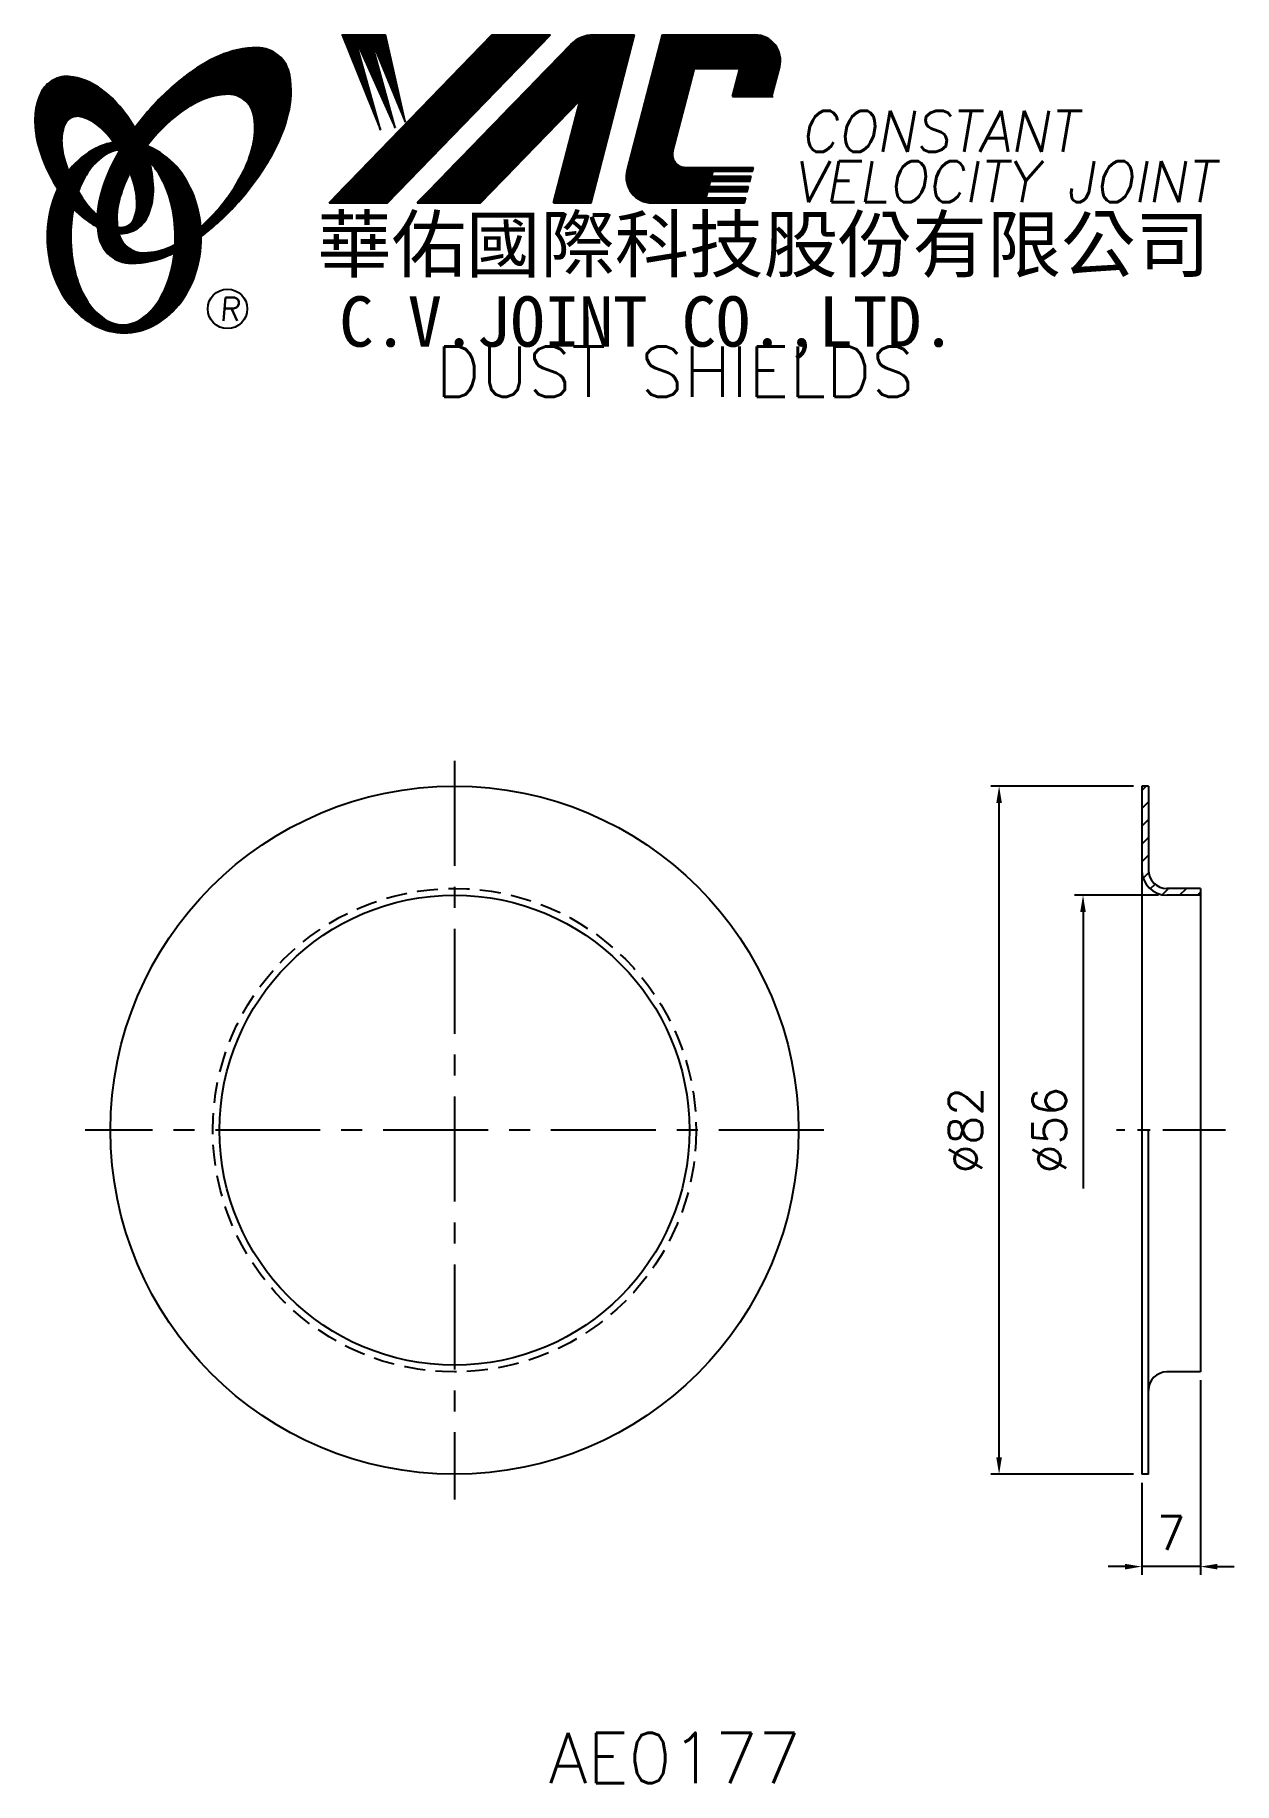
# Model space of a CAD drawing. Extents: x 583 to 726, y 308 to 516.
import ezdxf
from ezdxf.enums import TextEntityAlignment as Align

# ---------------------------------------------------------------- set-up
doc = ezdxf.new("R2010")
doc.units = 0
doc.header["$LTSCALE"] = 10
doc.header["$MEASUREMENT"] = 0
doc.linetypes.add('CENTER', pattern=[2, 1.25, -0.25, 0.25, -0.25])
doc.linetypes.add('HIDDEN', pattern=[0.375, 0.25, -0.125])
doc.layers.get('0').update_dxf_attribs({"linetype": 'CONTINUOUS'})
doc.layers.get('DEFPOINTS').update_dxf_attribs({"linetype": 'CONTINUOUS'})
doc.layers.add('4', color=7, linetype='CONTINUOUS')
doc.styles.add('CHINA', font='KAIU.TTF')
doc.styles.add('ITALICC', font='simplex.shx')
doc.dimstyles.new('STANDARD$0', dxfattribs={"dimtxt": 4, "dimasz": 2, "dimexe": 1, "dimexo": 1, "dimgap": 2, "dimtad": 1, "dimdec": 4, "dimzin": 10, "dimtxsty": 'ITALICC', "dimcen": 2, "dimclrd": 5, "dimclre": 5, "dimclrt": 18, "dimaunit": 1, "dimazin": 3, "dimtp": 0.1, "dimtfac": 0.7, "dimtdec": 4, "dimtmove": 0, "dimatfit": 3, "dimtolj": 1, "dimtzin": 10})
pattern_1 = [(45, (484.108549, 308.860987), (-0.00883883476, 0.00883883476), [])]
pattern_2 = [(45, (652.699094, 272.556577), (-0.00727476112, 0.00727476112), [])]

# ---------------------------------------------------------------- blocks, each defined once
blk = doc.blocks.new('*D4')
at = {"color": 5, "linetype": 'BYBLOCK'}
for p, q in [((714.05, 426.8), (697.05, 426.8)), ((698.05, 346.8), (698.05, 424.8)), ((714.05, 344.8), (697.05, 344.8))]:
    blk.add_line(p, q, dxfattribs=at)
for points in [[(697.72, 424.8), (698.38, 424.8), (698.05, 426.8)], [(697.72, 346.8), (698.38, 346.8), (698.05, 344.8)]]:
    blk.add_solid(points, dxfattribs=at)
at = {"layer": 'DEFPOINTS', "color": 0, "linetype": 'BYBLOCK'}
for p in [(698.05, 426.8), (715.05, 426.8), (715.05, 344.8)]:
    blk.add_point(p, dxfattribs=at)
at = {"color": 18, "linetype": 'BYBLOCK', "insert": (694.05, 385.8), "char_height": 4, "attachment_point": 5, "rotation": 90, "style": 'ITALICC'}
blk.add_mtext('\\A1;∅82', dxfattribs=at)
blk = doc.blocks.new('*D5')
at = {"color": 5, "linetype": 'BYBLOCK'}
for p, q in [((722.05, 356), (722.05, 332.8)), ((715.05, 343.8), (715.05, 332.8)), ((713.05, 333.8), (711.05, 333.8)), ((722.05, 333.8), (715.05, 333.8)), ((724.05, 333.8), (726.05, 333.8))]:
    blk.add_line(p, q, dxfattribs=at)
for points in [[(713.05, 334.13), (713.05, 333.46), (715.05, 333.8)], [(724.05, 334.13), (724.05, 333.46), (722.05, 333.8)]]:
    blk.add_solid(points, dxfattribs=at)
at = {"layer": 'DEFPOINTS', "color": 0, "linetype": 'BYBLOCK'}
for p in [(722.05, 357), (715.05, 344.8), (715.05, 333.8)]:
    blk.add_point(p, dxfattribs=at)
at = {"color": 18, "linetype": 'BYBLOCK', "insert": (718.55, 337.8), "char_height": 4, "attachment_point": 5, "style": 'ITALICC'}
blk.add_mtext('\\A1;7', dxfattribs=at)
blk = doc.blocks.new('*D6')
at = {"color": 5, "linetype": 'BYBLOCK'}
for p, q in [((717.05, 413.8), (707.05, 413.8)), ((708.05, 411.8), (708.05, 378.85))]:
    blk.add_line(p, q, dxfattribs=at)
blk.add_solid([(707.72, 411.8), (708.38, 411.8), (708.05, 413.8)], dxfattribs=at)
at = {"layer": 'DEFPOINTS', "color": 0, "linetype": 'BYBLOCK'}
for p in [(708.05, 413.8), (718.05, 413.8), (715.05, 357.8)]:
    blk.add_point(p, dxfattribs=at)
at = {"color": 18, "linetype": 'BYBLOCK', "insert": (704.05, 385.8), "char_height": 4, "attachment_point": 5, "rotation": 90, "style": 'ITALICC'}
blk.add_mtext('\\A1;∅56', dxfattribs=at)

msp = doc.modelspace()

# ---------------------------------------------------------------- hatches: boundary and pattern name
at = {"layer": '4', "linetype": 'CONTINUOUS'}
h = msp.add_hatch(dxfattribs=at)
h.set_pattern_fill('ANSI31', color=5, scale=0.082305, style=0)
h.set_pattern_definition([(45, (484.108549, 308.860987), (-0.00727476112, 0.00727476112), [])])
h.paths.add_polyline_path([(606.14402, 509.22949, -0.172879177), (608.08549, 508.57092, -0.172879177), (609.17279, 506.83287, -0.104527385), (609.20056, 503.50468, -0.065680101), (608.03103, 500.10273, -0.051823203), (605.59062, 496.26034, -0.044272532), (602.91565, 493.434, -0.020203161), (602.96923, 492.29608, 0.006517006), (603.37378, 492.60816, 0.049863361), (607.9272, 497.02122, 0.049863361), (611.51684, 502.24839, 0.063682799), (613.33788, 506.87573, 0.103597411), (613.52718, 511.45971, 0.177892575), (612.17858, 513.82998, 0.177892575), (609.61619, 514.76331, 0.103597411), (605.12839, 513.81026, 0.063682799), (600.87064, 511.24119, 0.049863361), (596.31722, 506.82813, 0.016070017), (595.04652, 505.22182, -0.007061632), (595.2938, 504.78478, -0.031648676), (596.24639, 502.74821, -0.008069351), (596.6783, 503.31252, -0.051823203), (599.85667, 506.57097, -0.065680101), (602.8986, 508.49133, -0.104527385)])
h.paths.add_polyline_path([(593.06835, 496.06817, -0.065680101), (594.23788, 499.47013, -0.006063428), (594.48182, 499.94514, 0.027613469), (593.75499, 501.53321, 0.017011252), (593.22157, 502.46819, 0.007829282), (592.72758, 501.60096, 0.063682799), (590.90654, 496.97362, 0.103597411), (590.71724, 492.38964, 0.177892575), (592.06585, 490.01937, 0.177892575), (594.62824, 489.08604, 0.103597411), (599.11604, 490.03909, 0.008811776), (599.743, 490.32916, 0.013922709), (599.82033, 491.29897, -0.009086703), (599.37031, 491.08153, -0.104527385), (596.12489, 490.34336, -0.172879177), (594.18342, 491.00193, -0.172879177), (593.09613, 492.73998, -0.104527385)])
h = msp.add_hatch(dxfattribs=at)
h.set_pattern_fill('ANSI31', color=5, scale=0.1, style=0)
h.set_pattern_definition(pattern_1)
h.paths.add_polyline_path([(644.56725, 516.29197), (637.60995, 516.29197), (618.19334, 496.28821), (625.15065, 496.28821)])
h.paths.add_polyline_path([(648.11415, 508.5264), (644.93377, 496.28821), (649.41476, 496.28821), (654.61319, 516.29197), (649.71647, 516.29197, 0.202785967), (646.98239, 515.13555), (628.68826, 496.28821), (636.23517, 496.28821)])
h.paths.add_polyline_path([(661.74125, 512.29355), (667.13497, 512.29355), (666.26595, 508.94954), (670.98277, 508.94954), (671.89949, 512.4771, 0.490800957), (668.94929, 516.29197), (657.91497, 516.29197), (653.70792, 500.10308, 0.490800957), (656.65812, 496.28821), (667.69244, 496.28821), (667.84688, 496.88252), (663.13006, 496.88252), (663.32343, 497.62661), (668.04025, 497.62661), (668.19881, 498.23674), (663.48199, 498.23674), (663.64323, 498.85721), (668.36005, 498.85721), (668.51623, 499.4582), (663.79941, 499.4582), (663.95621, 500.06158), (668.67303, 500.06158), (668.78977, 500.51078), (660.65002, 500.51078, -0.490800957), (659.17492, 502.41821)])
h = msp.add_hatch(dxfattribs=at)
h.set_pattern_fill('ANSI31', color=1, scale=0.1, style=0)
h.set_pattern_definition(pattern_1)
h.paths.add_polyline_path([(624.92532, 516.29197), (619.74799, 516.29197), (624.31875, 504.98823), (621.25282, 515.94621), (626.08756, 505.22389), (623.13954, 515.94621), (627.26676, 505.93086)])
h = msp.add_hatch(dxfattribs=at)
h.set_pattern_fill('ANSI31', color=3, scale=0.082305, style=0)
h.set_pattern_definition(pattern_2)
h.paths.add_polyline_path([(590.34752, 510.28033, 0.106488277), (587.40564, 511.3189, 0.158297415), (585.31544, 510.92386, 0.158297415), (583.85611, 509.37617, 0.106488277), (583.14529, 506.3384, 0.071723199), (583.56334, 503.02544, 0.058080454), (585.10832, 499.21006, 0.058080454), (587.48937, 495.85227, 0.071723199), (590.05461, 493.71451, 0.020895977), (590.5948, 493.41252, -0.030777155), (590.57889, 494.78874, -0.042059526), (589.48253, 495.9515, -0.04691039), (587.86337, 498.43265, -0.04691039), (586.73509, 501.17214, -0.060581117), (586.33299, 503.43421, -0.10187153), (586.64461, 505.52241, -0.185892489), (587.4247, 506.41405, -0.185892489), (588.60134, 506.55217, -0.10187153), (590.49899, 505.62663, -0.060581117), (592.13582, 504.01436, -0.04691039), (593.75499, 501.53321, -0.04691039), (594.88327, 498.79373, -0.060581117), (595.28537, 496.53166, -0.10187153), (594.97375, 494.44346, -0.185892489), (594.19366, 493.55182, -0.185892489), (593.01701, 493.4137, -0.002013383), (592.97621, 493.42432, 0.021593804), (593.09613, 492.73998, 0.006477741), (593.11413, 492.66295, 0.14950097), (595.08669, 493.07098, 0.158297415), (596.54602, 494.61867, 0.106488277), (597.25683, 497.65644, 0.071723199), (596.83879, 500.9694, 0.058080454), (595.2938, 504.78478, 0.058080454), (592.91276, 508.14258, 0.071723199)])
h = msp.add_hatch(dxfattribs=at)
h.set_pattern_fill('ANSI31', color=1, scale=0.082305, style=0)
h.set_pattern_definition(pattern_2)
h.paths.add_polyline_path([(591.44114, 501.95688, -0.120168026), (593.13293, 502.61027, 0.016865385), (592.53317, 503.49301, 0.076648372), (590.37695, 502.77409, 0.104809576), (587.29249, 500.26099, 0.005838257), (587.12555, 500.04879, 0.028089978), (587.86337, 498.43265, 0.014237292), (588.3055, 497.64761, -0.045767751), (589.23068, 499.58445, -0.106890197)])
h.paths.add_polyline_path([(587.40977, 492.20226, -0.048711043), (587.73987, 495.5826, -0.007865741), (587.48937, 495.85227, -0.037695478), (585.85349, 497.97102, 0.03042545), (585.32817, 496.66705, 0.080710289), (584.60273, 492.20226, 0.080710289), (585.32817, 487.73747, 0.089265679), (587.29249, 484.14353, 0.104809576), (590.37695, 481.63043, 0.11926607), (593.78614, 480.80549, 0.11926607), (597.19533, 481.63043, 0.104809576), (600.27979, 484.14353, 0.089265679), (602.24411, 487.73747, 0.080710289), (602.96954, 492.20226, 0.080710289), (602.24411, 496.66705, 0.089265679), (600.27979, 500.26099, 0.104809576), (597.19533, 502.77409, 0.025513357), (596.50209, 503.08684, 0.004818181), (596.24639, 502.74821, -0.023722145), (596.78761, 501.15146, -0.065307489), (598.02279, 499.58445, -0.073950765), (599.33524, 496.38672, -0.060532391), (599.84369, 492.20226, -0.060532391), (599.33524, 488.0178, -0.073950765), (598.02279, 484.82007, -0.106890197), (595.81232, 482.44764, -0.153118262), (593.62673, 481.76226, -0.153118262), (591.44114, 482.44764, -0.106890197), (589.23068, 484.82007, -0.073950765), (587.91823, 488.0178, -0.060532391)])
h = msp.add_hatch(dxfattribs=at)
h.set_pattern_fill('ANSI31', color=5, scale=12, style=0)
h.set_pattern_definition([(45, (57.0425, 14.3198), (-1.0606602, 1.0606602), [])])
h.paths.add_polyline_path([(718.05057, 414.59788, -0.414213562), (715.85057, 416.79788), (715.85057, 426.79788), (715.05057, 426.79788), (715.05057, 416.79788, 0.414213562), (718.05057, 413.79788), (722.05057, 413.79788), (722.05057, 414.59788)])

# ---------------------------------------------------------------- linework, layer by layer
at = {"layer": '4', "color": 5, "linetype": 'CONTINUOUS'}
for p, q in [((618.19334, 496.28821), (637.60995, 516.29197)), ((625.15065, 496.28821), (644.56725, 516.29197)), ((628.68826, 496.28821), (646.98239, 515.13555)), ((637.60995, 516.29197), (644.56725, 516.29197)), ((649.41476, 496.28821), (654.61319, 516.29197)), ((649.71647, 516.29197), (654.61319, 516.29197)), ((653.70792, 500.10308), (657.91497, 516.29197)), ((657.91497, 516.29197), (668.94929, 516.29197)), ((670.98277, 508.94954), (671.89949, 512.4771)), ((659.17492, 502.41821), (661.74125, 512.29355)), ((661.74125, 512.29355), (667.13497, 512.29355)), ((666.26595, 508.94954), (667.13497, 512.29355)), ((636.23517, 496.28821), (648.11415, 508.5264)), ((644.93377, 496.28821), (648.11415, 508.5264)), ((666.26595, 508.94954), (671.1332, 508.94954)), ((660.65002, 500.51078), (668.78977, 500.51078)), ((663.79941, 499.4582), (663.95621, 500.06158)), ((663.95621, 500.06158), (668.67303, 500.06158)), ((668.67303, 500.06158), (668.78977, 500.51078)), ((663.48199, 498.23674), (663.64323, 498.85721)), ((663.48199, 498.23674), (668.19881, 498.23674)), ((663.64323, 498.85721), (668.36005, 498.85721)), ((663.79941, 499.4582), (668.51623, 499.4582)), ((668.04025, 497.62661), (668.19881, 498.23674)), ((668.36005, 498.85721), (668.51623, 499.4582)), ((618.19334, 496.28821), (625.15065, 496.28821)), ((628.68826, 496.28821), (636.23517, 496.28821)), ((644.93377, 496.28821), (649.41476, 496.28821)), ((656.65812, 496.28821), (667.69244, 496.28821)), ((663.13006, 496.88252), (663.32343, 497.62661)), ((663.13006, 496.88252), (667.84688, 496.88252)), ((663.32343, 497.62661), (668.04025, 497.62661)), ((667.69244, 496.28821), (667.84688, 496.88252))]:
    msp.add_line(p, q, dxfattribs=at)
at = {"layer": '4', "color": 1, "linetype": 'CONTINUOUS'}
for p, q in [((619.74799, 516.29197), (624.31875, 504.98823)), ((619.74799, 516.29197), (624.92532, 516.29197)), ((624.31875, 504.98823), (621.25282, 515.94621)), ((621.25282, 515.94621), (626.08756, 505.22389)), ((626.08756, 505.22389), (623.13954, 515.94621)), ((623.13954, 515.94621), (627.26676, 505.93086)), ((627.26676, 505.93086), (624.92532, 516.29197))]:
    msp.add_line(p, q, dxfattribs=at)
at = {"layer": '4', "color": 5, "linetype": 'CENTER'}
for p, q in [((633.14346, 429.79788), (633.14346, 341.79788)), ((677.14346, 385.79788), (589.14346, 385.79788))]:
    msp.add_line(p, q, dxfattribs=at)
at = {"layer": '4', "color": 7, "linetype": 'CONTINUOUS'}
for p, q in [((715.05057, 426.79788), (715.05057, 344.79788)), ((715.85057, 426.79788), (715.05057, 426.79788)), ((715.85057, 426.79788), (715.85057, 416.79788)), ((722.05057, 414.59788), (718.05057, 414.59788)), ((722.05057, 414.59788), (722.05057, 356.99788)), ((722.05057, 413.79788), (718.05057, 413.79788)), ((715.85057, 344.79788), (715.85057, 385.79788)), ((722.05057, 356.99788), (718.05057, 356.99788)), ((715.85057, 344.79788), (715.05057, 344.79788))]:
    msp.add_line(p, q, dxfattribs=at)
at = {"layer": '4', "color": 5, "linetype": 'CENTER', "ltscale": 0.6}
msp.add_line((725.05057, 385.79788), (712.05057, 385.79788), dxfattribs=at)
at = {"layer": '4', "color": 5, "linetype": 'CONTINUOUS'}
for points in [[(602.96923, 492.29608, 0.006517006), (603.37378, 492.60816, 0.049863361), (607.9272, 497.02122, 0.049863361), (611.51684, 502.24839, 0.063682799), (613.33788, 506.87573, 0.103597411), (613.52718, 511.45971, 0.177892575), (612.17858, 513.82998, 0.177892575), (609.61619, 514.76331, 0.103597411), (605.12839, 513.81026, 0.063682799), (600.87064, 511.24119, 0.049863361), (596.31722, 506.82813, 0.016070017), (595.04652, 505.22182)], [(602.91565, 493.434, 0.044272532), (605.59062, 496.26034, 0.051823203), (608.03103, 500.10273, 0.065680101), (609.20056, 503.50468, 0.104527385), (609.17279, 506.83287, 0.172879177), (608.08549, 508.57092, 0.172879177), (606.14402, 509.22949, 0.104527385), (602.8986, 508.49133, 0.065680101), (599.85667, 506.57097, 0.051823203), (596.6783, 503.31252, 0.008069351), (596.24639, 502.74821)], [(593.22157, 502.46819, 0.007829282), (592.72758, 501.60096, 0.063682799), (590.90654, 496.97362, 0.103597411), (590.71724, 492.38964, 0.177892575), (592.06585, 490.01937, 0.177892575), (594.62824, 489.08604, 0.103597411), (599.11604, 490.03909, 0.008811776), (599.743, 490.32916, 0.008811776)], [(594.48182, 499.94514, 0.006063428), (594.23788, 499.47013, 0.065680101), (593.06835, 496.06817, 0.104527385), (593.09613, 492.73998, 0.172879177), (594.18342, 491.00193, 0.172879177), (596.12489, 490.34336, 0.104527385), (599.37031, 491.08153, 0.009086703), (599.82033, 491.29897, 0.009086703)]]:
    msp.add_lwpolyline(points, format="xyb", dxfattribs=at)
at = {"layer": '4', "color": 3, "linetype": 'CONTINUOUS'}
for points in [[(593.11413, 492.66295, 0.14950097), (595.08669, 493.07098, 0.158297415), (596.54602, 494.61867, 0.106488277), (597.25683, 497.65644, 0.071723199), (596.83879, 500.9694, 0.058080454), (595.2938, 504.78478, 0.058080454), (592.91276, 508.14258, 0.071723199), (590.34752, 510.28033, 0.106488277), (587.40564, 511.3189, 0.158297415), (585.31544, 510.92386, 0.158297415), (583.85611, 509.37617, 0.106488277), (583.14529, 506.3384, 0.071723199), (583.56334, 503.02544, 0.058080454), (585.10832, 499.21006, 0.058080454), (587.48937, 495.85227, 0.071723199), (590.05461, 493.71451, 0.020895977), (590.5948, 493.41252, 0.020895977)], [(592.97621, 493.42432, 0.002013383), (593.01701, 493.4137, 0.185892489), (594.19366, 493.55182, 0.185892489), (594.97375, 494.44346, 0.10187153), (595.28537, 496.53166, 0.060581117), (594.88327, 498.79373, 0.04691039), (593.75499, 501.53321, 0.04691039), (592.13582, 504.01436, 0.060581117), (590.49899, 505.62663, 0.10187153), (588.60134, 506.55217, 0.185892489), (587.4247, 506.41405, 0.185892489), (586.64461, 505.52241, 0.10187153), (586.33299, 503.43421, 0.060581117), (586.73509, 501.17214, 0.04691039), (587.86337, 498.43265, 0.04691039), (589.48253, 495.9515, 0.042059526), (590.57889, 494.78874, 0.042059526)]]:
    msp.add_lwpolyline(points, format="xyb", dxfattribs=at)
at = {"layer": '4', "color": 1, "linetype": 'CONTINUOUS'}
for points in [[(585.85349, 497.97102, 0.03042545), (585.32817, 496.66705, 0.080710289), (584.60273, 492.20226, 0.080710289), (585.32817, 487.73747, 0.089265679), (587.29249, 484.14353, 0.104809576), (590.37695, 481.63043, 0.11926607), (593.78614, 480.80549, 0.11926607), (597.19533, 481.63043, 0.104809576), (600.27979, 484.14353, 0.089265679), (602.24411, 487.73747, 0.080710289), (602.96954, 492.20226, 0.080710289), (602.24411, 496.66705, 0.089265679), (600.27979, 500.26099, 0.104809576), (597.19533, 502.77409, 0.025513357), (596.50209, 503.08684, 0.025513357)], [(592.53317, 503.49301, 0.076648372), (590.37695, 502.77409, 0.104809576), (587.29249, 500.26099, 0.005838257), (587.12555, 500.04879, 0.005838257)], [(593.13293, 502.61027, 0.120168026), (591.44114, 501.95688, 0.106890197), (589.23068, 499.58445, 0.045767751), (588.3055, 497.64761, 0.045767751)], [(587.73987, 495.5826, 0.048711043), (587.40977, 492.20226, 0.060532391), (587.91823, 488.0178, 0.073950765), (589.23068, 484.82007, 0.106890197), (591.44114, 482.44764, 0.153118262), (593.62673, 481.76226, 0.153118262), (595.81232, 482.44764, 0.106890197), (598.02279, 484.82007, 0.073950765), (599.33524, 488.0178, 0.060532391), (599.84369, 492.20226, 0.060532391), (599.33524, 496.38672, 0.073950765), (598.02279, 499.58445, 0.065307489), (596.78761, 501.15146)]]:
    msp.add_lwpolyline(points, format="xyb", dxfattribs=at)
at = {"layer": '4', "color": 5, "linetype": 'CONTINUOUS'}
msp.add_circle((606.09038, 483.65654), 2.35282, dxfattribs=at)
at = {"layer": '4', "color": 7, "linetype": 'CONTINUOUS'}
for radius in [41, 28]:
    msp.add_circle((633.14346, 385.79788), radius, dxfattribs=at)
at = {"layer": '4', "color": 5, "linetype": 'HIDDEN'}
msp.add_circle((633.14346, 385.79788), 28.8, dxfattribs=at)
at = {"layer": '4', "color": 5, "linetype": 'CONTINUOUS'}
for centre, radius, start, end in [((649.71647, 512.48173), 3.81024, 90, 135.8533387), ((668.94929, 513.24378), 3.04819, 345.4326059, 90), ((660.65002, 502.03487), 1.5241, 165.4326059, 270), ((656.65812, 499.3364), 3.04819, 165.4326059, 270)]:
    msp.add_arc(centre, radius, start, end, dxfattribs=at)
at = {"layer": '4', "color": 7, "linetype": 'CONTINUOUS'}
for centre, radius, start, end in [((718.05057, 416.79788), 3, 180, 270), ((718.05057, 416.79788), 2.2, 180, 270), ((718.05057, 354.79788), 2.2, 90, 180)]:
    msp.add_arc(centre, radius, start, end, dxfattribs=at)

# ---------------------------------------------------------------- texts
at = {"layer": '4', "color": 5, "linetype": 'CONTINUOUS', "style": 'ITALICC'}
for s, height, oblique, p in [('CONSTANT', 4.9, 10, (674.34215, 502.35868)), ('VELOCITY JOINT', 4.9, 10, (673.46392, 496.36329)), ('R', 2.75625, 5, (605.13169, 482.24694))]:
    msp.add_text(s, height=height, dxfattribs=dict(at, oblique=oblique)).set_placement(p)
at = {"layer": '4', "color": 7, "linetype": 'CONTINUOUS', "style": 'CHINA'}
for s, height, p in [('華佑國際科技股份有限公司', 6.5, (616.77998, 488.09836)), ('C.V.JOINT CO.,LTD.', 6, (619.40862, 479.15214))]:
    msp.add_text(s, height=height, dxfattribs=at).set_placement(p)
at = {"layer": '4', "color": 18, "linetype": 'CONTINUOUS', "style": 'ITALICC'}
for s, p in [('DUST SHIELDS', (659.41134, 473.15932)), ('AE0177', (659.41134, 308.01193))]:
    msp.add_text(s, height=6, dxfattribs=at).set_placement(p, align=Align.CENTER)

# ---------------------------------------------------------------- dimensions: what is measured, and where the dimension line sits
at = {"layer": '4', "color": 7, "linetype": 'CONTINUOUS'}
dim = msp.add_linear_dim(base=(698.05056, 426.79788), p1=(715.05057, 344.79788), p2=(715.05057, 426.79788), angle=90, text='%%C82', dimstyle='STANDARD$0', dxfattribs=at)
dim.commit()
dim.dimension.update_dxf_attribs({"geometry": '*D4', "text_midpoint": (694.05056, 385.79788)})
dim = msp.add_linear_dim(base=(708.05053, 413.79788), p1=(715.05057, 357.79788), p2=(718.05057, 413.79788), angle=90, text='%%C56', dimstyle='STANDARD$0', override={"dimcen": -2, "dimse1": 1, "dimsd1": 1}, dxfattribs=at)
dim.commit()
dim.dimension.update_dxf_attribs({"geometry": '*D6', "text_midpoint": (704.05053, 385.79788)})
dim = msp.add_linear_dim(base=(715.05057, 333.79791), p1=(722.05057, 356.99788), p2=(715.05057, 344.79788), text='7', dimstyle='STANDARD$0', dxfattribs=at)
dim.commit()
dim.dimension.update_dxf_attribs({"geometry": '*D5', "text_midpoint": (718.55057, 337.79791)})

doc.saveas('drawing.dxf')
